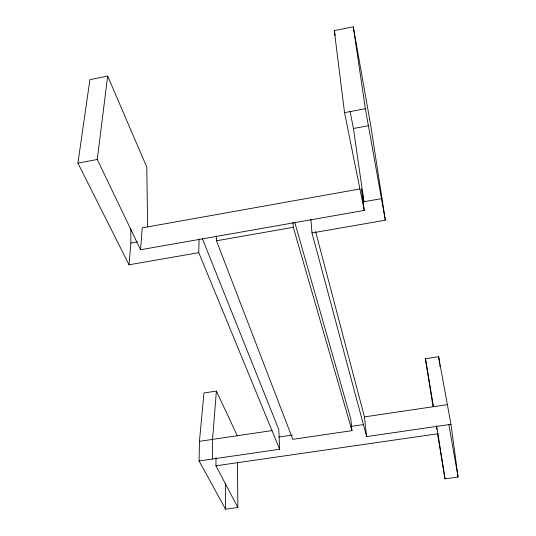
<?xml version="1.0" encoding="UTF-8"?>
<svg xmlns="http://www.w3.org/2000/svg" width="536" height="536" viewBox="0 0 536 536"><rect width="100%" height="100%" fill="white"/><g stroke="black" fill="none" stroke-linecap="round" stroke-linejoin="round"><path stroke-width="0.8" d="M237.126 435.339L216.39 391.066L203.968 392.982L199.446 441.336L199.077 460.96L225.562 509.2L237.87 507.498L215.948 465.804L215.995 457.677M294.78 222.44L350.799 418.924L351.971 430.663L292.817 439.326L216.477 240.778L216.511 235.92M212.377 459.024L212.551 439.399L216.39 391.066M199.077 460.96L279.638 449.242L198.776 252.657L199.084 238.949M350.075 111.374L353.425 128.506L363.978 201.737L361.371 188.692L364.245 210.427L140.566 249.743L142.221 227.867L359.723 188.987M198.776 252.657L129.035 264.791L130.885 242.982L130.817 228.758M140.566 249.743L97.251 159.487L107.669 76.092L89.901 79.656L77.921 163.145L129.035 264.791M364.245 210.427L344.548 112.654L334.29 30.612L353.291 26.8L370.691 125.27L385.33 220.202L311.992 232.959L366.637 436.592L450.964 424.331L458.079 477.047L445.014 478.849L437.49 433.524M77.921 163.145L97.251 159.487M344.548 112.654L365.351 108.714L353.291 26.8M353.425 128.506L368.225 125.732M130.885 242.982L137.35 241.837M362.349 202.025L382.067 198.534M216.477 240.778L293.319 227.318L293.004 222.467M432.967 406.322L425.45 358.738L438.642 356.701L450.964 424.331M199.446 441.336L272.174 430.569M315.563 231.492L364.453 416.901L447.46 404.613M278.995 437.034L292.241 435.085M351.033 426.442L363.455 424.613M215.948 465.804L437.932 433.751L445.014 478.849M107.669 76.092L146.797 167.145L147.661 226.581M202.374 238.641L278.794 429.591L279.638 449.242M293.319 227.318L351.971 430.663M334.29 30.612L335.248 35.51M365.351 108.714L385.33 220.202M448.786 424.284L458.079 477.047M425.45 358.738L433.497 406.677M436.572 425.577L437.932 433.751M436.532 427.755L436.807 429.403M438.642 356.701L439.56 363.294M439.788 364.942L440.016 366.591M364.453 416.901L366.637 436.592M310.88 219.291L311.992 232.959M237.408 462.709L237.87 507.498M225.522 483.499L225.562 509.2"/></g></svg>
